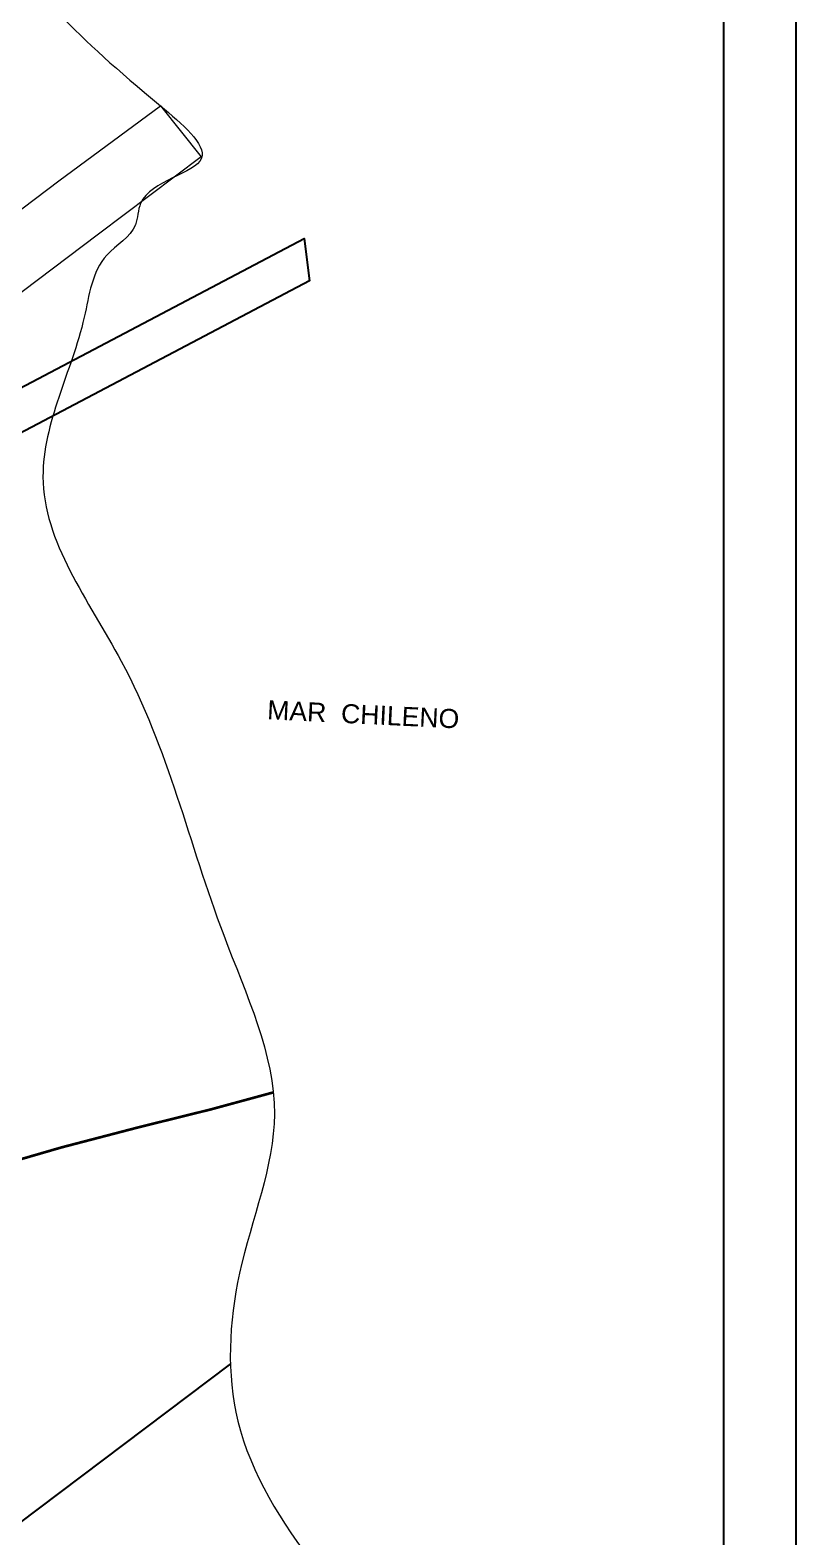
# Model space of a CAD drawing. Header units: inches. Extents: x 725.5 to 800.4, y -655.3 to -591.9.
# Drawn here: x 789.01 to 800.36, y -631.18 to -608.82 of the extents above; entities that cross this region are included whole.
import ezdxf

# ---------------------------------------------------------------- set-up
doc = ezdxf.new("R2010")
doc.units = ezdxf.units.IN
doc.header["$MEASUREMENT"] = 0
doc.linetypes.add('CONTINUA', pattern=[0])
for name, color, linetype in [('101_FORMATO_E', 7, 'Continuous'), ('A_TEXTOLOCAL', 3, 'Continuous'), ('AGUA', 7, 'Continuous'), ('CERCO', 7, 'Continuous'), ('LOTEA', 7, 'Continuous')]:
    doc.layers.add(name, color=color, linetype=linetype)
doc.layers.add('ACHUTECH', color=24, linetype='Continuous', lineweight=18)
doc.styles.add('TEXTO-100', font='romans.shx', dxfattribs={"height": 0.15})

msp = doc.modelspace()

# ---------------------------------------------------------------- linework, layer by layer
at = {"layer": '101_FORMATO_E', "color": 7}
for p, q in [((800.363, -591.885), (800.363, -655.282)), ((799.296, -654.22), (799.296, -592.981))]:
    msp.add_line(p, q, dxfattribs=at)
at = {"layer": 'ACHUTECH', "color": 7, "linetype": 'CONTINUA', "lineweight": 13, "ltscale": 500}
msp.add_lwpolyline([(785.811, -613.801), (789.431, -611.06), (790.94, -609.946), (791.542, -610.705), (790.019, -611.852), (785.77, -615.059), (784.712, -614.619), (785.817, -613.796)], dxfattribs=at)
msp.add_open_spline([(782.705, -596.893), (783.1, -597.77), (783.722, -599.148), (784.608, -601.112), (785.765, -602.63), (786.949, -604.583), (787.894, -606.717), (789.414, -608.648), (790.487, -609.57), (792.047, -610.871), (790.594, -611.079), (790.61, -611.839), (789.946, -612.183), (789.834, -613.204), (789.416, -614.235), (788.928, -616.061), (790.86, -618.561), (791.541, -621.735), (793.006, -624.796), (791.989, -627.164), (791.88, -629.61), (792.73, -630.962), (793.244, -631.628)], degree=3, knots=[0, 0, 0, 0, 14.652668, 23.041862, 32.649684, 43.600871, 57.638886, 68.547684, 78.954483, 83.959432, 89.656571, 91.327653, 94.46816, 99.436951, 105.770982, 111.863227, 126.922298, 148.951937, 162.946382, 175.216126, 186.334255, 198.821369, 198.821369, 198.821369, 198.821369], dxfattribs=at)
at = {"layer": 'AGUA', "const_width": 0.0394}
msp.add_lwpolyline([(792.613, -624.584), (791.695, -624.834), (790.606, -625.104), (789.472, -625.4), (783.949, -627.004)], dxfattribs=at)
at = {"layer": 'CERCO'}
msp.add_line((791.977, -628.611), (782.649, -635.642), dxfattribs=at)
at = {"layer": 'LOTEA'}
msp.add_lwpolyline([(785.985, -615.532), (786.178, -615.546), (793.071, -611.916), (793.148, -612.543), (786.454, -616.069), (786.236, -616.444)], dxfattribs=at)

# ---------------------------------------------------------------- texts
at = {"layer": 'A_TEXTOLOCAL', "color": 7, "insert": (795.378, -618.902), "char_height": 0.2825, "width": 9.15971, "attachment_point": 3, "rotation": 357.2564, "style": 'TEXTO-100'}
msp.add_mtext('{\\fArial|b0|i0|c0|p34; MAR  CHILENO}', dxfattribs=at)

doc.saveas('drawing.dxf')
